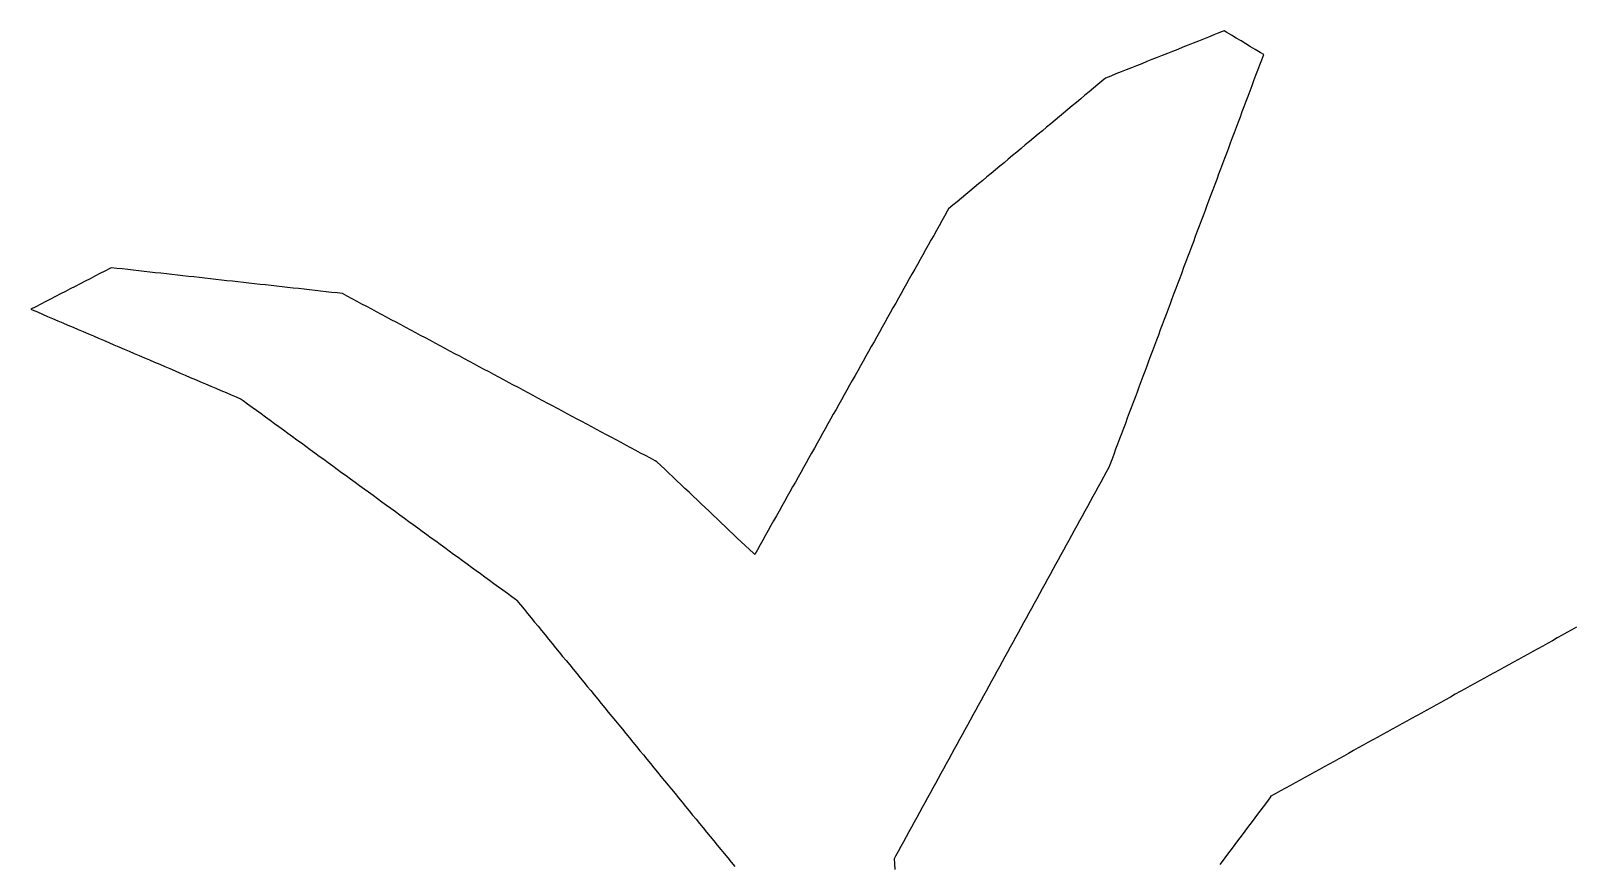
# Model space of a CAD drawing. Header units: millimetres. Extents: x 230 to 3347, y 514 to 5196.
# Drawn here: x 1411.2 to 1689.9, y 5046.1 to 5196.4 of the extents above; entities that cross this region are included whole.
import ezdxf

# ---------------------------------------------------------------- set-up
doc = ezdxf.new("R2010")
doc.units = ezdxf.units.MM
doc.layers.add('ALL_ISLANDS', color=7, linetype='Continuous')
doc.layers.add('OUTLINE_ISLAND_01', color=7, linetype='Continuous')

msp = doc.modelspace()

# ---------------------------------------------------------------- linework, layer by layer
at = {"layer": 'ALL_ISLANDS'}
for points in [[(1567.1358, 5045.132), (1567.0722, 5046.1299), (1567.0087, 5047.1279), (1567.2528, 5047.5733), (1567.7334, 5048.4502), (1568.2141, 5049.3271), (1568.6948, 5050.204), (1569.1754, 5051.0809), (1569.6561, 5051.9579), (1570.1367, 5052.8348), (1570.6174, 5053.7117), (1571.098, 5054.5886), (1571.5787, 5055.4655), (1572.0593, 5056.3424), (1572.54, 5057.2193), (1573.0206, 5058.0962), (1573.5013, 5058.9731), (1573.9819, 5059.8501), (1574.4626, 5060.727), (1574.9432, 5061.6039), (1575.4239, 5062.4808), (1575.9045, 5063.3577), (1576.3852, 5064.2346), (1576.8659, 5065.1115), (1577.3465, 5065.9884), (1577.8272, 5066.8653), (1578.3078, 5067.7423), (1578.7885, 5068.6192), (1579.2691, 5069.4961), (1579.7498, 5070.373), (1580.2304, 5071.2499), (1580.7111, 5072.1268), (1581.1917, 5073.0037), (1581.6724, 5073.8806), (1582.153, 5074.7575), (1582.6337, 5075.6345), (1583.1143, 5076.5114), (1583.595, 5077.3883), (1584.0756, 5078.2652), (1584.5563, 5079.1421), (1585.037, 5080.019), (1585.5176, 5080.8959), (1585.9983, 5081.7728), (1586.4789, 5082.6497), (1586.9596, 5083.5267), (1587.4402, 5084.4036), (1587.9209, 5085.2805), (1588.4015, 5086.1574), (1588.8822, 5087.0343), (1589.3628, 5087.9112), (1589.8435, 5088.7881), (1590.3241, 5089.665), (1590.8048, 5090.5419), (1591.2854, 5091.4189), (1591.7661, 5092.2958), (1592.2467, 5093.1727), (1592.7274, 5094.0496), (1593.2081, 5094.9265), (1593.6887, 5095.8034), (1594.1694, 5096.6803), (1594.65, 5097.5572), (1595.1307, 5098.4341), (1595.6113, 5099.311), (1596.092, 5100.188), (1596.5726, 5101.0649), (1597.0533, 5101.9418), (1597.5339, 5102.8187), (1598.0146, 5103.6956), (1598.4952, 5104.5725), (1598.9759, 5105.4494), (1599.4565, 5106.3263), (1599.9372, 5107.2032), (1600.4178, 5108.0802), (1600.8985, 5108.9571), (1601.3792, 5109.834), (1601.8598, 5110.7109), (1602.3405, 5111.5878), (1602.8211, 5112.4647), (1603.3018, 5113.3416), (1603.7824, 5114.2185), (1604.2631, 5115.0954), (1604.7437, 5115.9724), (1605.2244, 5116.8493), (1605.705, 5117.7262), (1605.8798, 5118.1931), (1606.2304, 5119.1296), (1606.581, 5120.0662), (1606.9315, 5121.0027), (1607.2821, 5121.9392), (1607.6327, 5122.8758), (1607.9833, 5123.8123), (1608.3338, 5124.7488), (1608.6844, 5125.6854), (1609.035, 5126.6219), (1609.3856, 5127.5584), (1609.7362, 5128.495), (1610.0867, 5129.4315), (1610.4373, 5130.368), (1610.7879, 5131.3046), (1611.1385, 5132.2411), (1611.489, 5133.1776), (1611.8396, 5134.1142), (1612.1902, 5135.0507), (1612.5408, 5135.9873), (1612.8913, 5136.9238), (1613.2419, 5137.8603), (1613.5925, 5138.7969), (1613.9431, 5139.7334), (1614.2936, 5140.6699), (1614.6442, 5141.6065), (1614.9948, 5142.543), (1615.3454, 5143.4795), (1615.6959, 5144.4161), (1616.0465, 5145.3526), (1616.3971, 5146.2891), (1616.7477, 5147.2257), (1617.0983, 5148.1622), (1617.4488, 5149.0987), (1617.7994, 5150.0353), (1618.15, 5150.9718), (1618.5006, 5151.9083), (1618.8511, 5152.8449), (1619.2017, 5153.7814), (1619.5523, 5154.7179), (1619.9029, 5155.6545), (1620.2534, 5156.591), (1620.604, 5157.5275), (1620.9546, 5158.4641), (1621.3052, 5159.4006), (1621.6557, 5160.3371), (1622.0063, 5161.2737), (1622.3569, 5162.2102), (1622.7075, 5163.1467), (1623.0581, 5164.0833), (1623.4086, 5165.0198), (1623.7592, 5165.9563), (1624.1098, 5166.8929), (1624.4604, 5167.8294), (1624.8109, 5168.7659), (1625.1615, 5169.7025), (1625.5121, 5170.639), (1625.8627, 5171.5755), (1626.2132, 5172.5121), (1626.5638, 5173.4486), (1626.9144, 5174.3852), (1627.265, 5175.3217), (1627.6155, 5176.2582), (1627.9661, 5177.1948), (1628.3167, 5178.1313), (1628.6673, 5179.0678), (1629.0178, 5180.0044), (1629.3684, 5180.9409), (1629.719, 5181.8774), (1630.0696, 5182.814), (1630.4202, 5183.7505), (1630.7707, 5184.687), (1631.1213, 5185.6236), (1631.4719, 5186.5601), (1631.8225, 5187.4966), (1632.173, 5188.4332), (1632.5236, 5189.3697), (1632.8742, 5190.3062), (1633.2248, 5191.2428), (1633.5753, 5192.1793), (1632.9262, 5192.5668), (1632.0675, 5193.0793), (1631.2089, 5193.5918), (1630.3502, 5194.1043), (1629.4915, 5194.6168), (1628.6328, 5195.1294), (1627.7741, 5195.6419), (1626.9155, 5196.1544), (1626.4383, 5196.4392), (1625.5093, 5196.0691), (1624.5803, 5195.6989), (1623.6514, 5195.3288), (1622.7224, 5194.9587), (1621.7934, 5194.5885), (1620.8644, 5194.2184), (1619.9354, 5193.8483), (1619.0065, 5193.4781), (1618.0775, 5193.108), (1617.1485, 5192.7379), (1616.2195, 5192.3677), (1615.2905, 5191.9976), (1614.3616, 5191.6275), (1613.4326, 5191.2573), (1612.5036, 5190.8872), (1611.5746, 5190.5171), (1610.6457, 5190.1469), (1609.7167, 5189.7768), (1608.7877, 5189.4067), (1607.8587, 5189.0365), (1606.9297, 5188.6664), (1606.0008, 5188.2963), (1605.0718, 5187.9261), (1604.414, 5187.378), (1603.6458, 5186.7379), (1602.8775, 5186.0977), (1602.1093, 5185.4576), (1601.341, 5184.8174), (1600.5728, 5184.1772), (1599.8046, 5183.5371), (1599.0363, 5182.8969), (1598.2681, 5182.2568), (1597.4998, 5181.6166), (1596.7316, 5180.9764), (1595.9633, 5180.3363), (1595.1951, 5179.6961), (1594.4269, 5179.056), (1593.6586, 5178.4158), (1592.8904, 5177.7757), (1592.1221, 5177.1355), (1591.3539, 5176.4953), (1590.5856, 5175.8552), (1589.8174, 5175.215), (1589.0492, 5174.5749), (1588.2809, 5173.9347), (1587.5127, 5173.2945), (1586.7444, 5172.6544), (1585.9762, 5172.0142), (1585.2079, 5171.3741), (1584.4397, 5170.7339), (1583.6715, 5170.0937), (1582.9032, 5169.4536), (1582.135, 5168.8134), (1581.3667, 5168.1733), (1580.5985, 5167.5331), (1579.8302, 5166.893), (1579.062, 5166.2528), (1578.2938, 5165.6126), (1577.5255, 5164.9725), (1576.7573, 5164.3323), (1576.506, 5163.8843), (1576.0169, 5163.0121), (1575.5277, 5162.1399), (1575.0386, 5161.2677), (1574.5494, 5160.3955), (1574.0603, 5159.5233), (1573.5711, 5158.6511), (1573.082, 5157.7789), (1572.5928, 5156.9067), (1572.1037, 5156.0345), (1571.6145, 5155.1623), (1571.1254, 5154.2901), (1570.6362, 5153.4179), (1570.1471, 5152.5457), (1569.6579, 5151.6735), (1569.1688, 5150.8013), (1568.6797, 5149.9291), (1568.1905, 5149.0569), (1567.7014, 5148.1847), (1567.2122, 5147.3125), (1566.7231, 5146.4403), (1566.2339, 5145.5681), (1565.7448, 5144.6959), (1565.2556, 5143.8237), (1564.7665, 5142.9515), (1564.2773, 5142.0793), (1563.7882, 5141.2071), (1563.299, 5140.3349), (1562.8099, 5139.4627), (1562.3207, 5138.5905), (1561.8316, 5137.7183), (1561.3424, 5136.8461), (1560.8533, 5135.9738), (1560.3641, 5135.1016), (1559.875, 5134.2294), (1559.3859, 5133.3572), (1558.8967, 5132.485), (1558.4076, 5131.6128), (1557.9184, 5130.7406), (1557.4293, 5129.8684), (1556.9401, 5128.9962), (1556.451, 5128.124), (1555.9618, 5127.2518), (1555.4727, 5126.3796), (1554.9835, 5125.5074), (1554.4944, 5124.6352), (1554.0052, 5123.763), (1553.5161, 5122.8908), (1553.0269, 5122.0186), (1552.5378, 5121.1464), (1552.0486, 5120.2742), (1551.5595, 5119.402), (1551.0703, 5118.5298), (1550.5812, 5117.6576), (1550.0921, 5116.7854), (1549.6029, 5115.9132), (1549.1138, 5115.041), (1548.6246, 5114.1688), (1548.1355, 5113.2966), (1547.6463, 5112.4244), (1547.1572, 5111.5522), (1546.668, 5110.68), (1546.1789, 5109.8078), (1545.6897, 5108.9356), (1545.2006, 5108.0634), (1544.7114, 5107.1912), (1544.2223, 5106.319), (1543.7331, 5105.4468), (1543.244, 5104.5746), (1542.7548, 5103.7024), (1542.2657, 5102.8302), (1541.7765, 5101.958), (1541.541, 5102.1816), (1540.8158, 5102.87), (1540.0905, 5103.5585), (1539.3653, 5104.247), (1538.64, 5104.9355), (1537.9148, 5105.624), (1537.1895, 5106.3125), (1536.4643, 5107.0009), (1535.739, 5107.6894), (1535.0138, 5108.3779), (1534.2885, 5109.0664), (1533.5633, 5109.7549), (1532.838, 5110.4434), (1532.1128, 5111.1318), (1531.3875, 5111.8203), (1530.6622, 5112.5088), (1529.937, 5113.1973), (1529.2117, 5113.8858), (1528.4865, 5114.5742), (1527.7612, 5115.2627), (1527.036, 5115.9512), (1526.3107, 5116.6397), (1525.5855, 5117.3282), (1524.8602, 5118.0167), (1524.135, 5118.7051), (1523.8532, 5118.8559), (1522.9714, 5119.3276), (1522.0897, 5119.7993), (1521.2079, 5120.2711), (1520.3262, 5120.7428), (1519.4444, 5121.2145), (1518.5627, 5121.6862), (1517.6809, 5122.1579), (1516.7992, 5122.6297), (1515.9174, 5123.1014), (1515.0357, 5123.5731), (1514.1539, 5124.0448), (1513.2722, 5124.5165), (1512.3904, 5124.9883), (1511.5087, 5125.46), (1510.6269, 5125.9317), (1509.7452, 5126.4034), (1508.8634, 5126.8751), (1507.9817, 5127.3469), (1507.0999, 5127.8186), (1506.2182, 5128.2903), (1505.3364, 5128.762), (1504.4547, 5129.2337), (1503.573, 5129.7055), (1502.6912, 5130.1772), (1501.8095, 5130.6489), (1500.9277, 5131.1206), (1500.046, 5131.5923), (1499.1642, 5132.0641), (1498.2825, 5132.5358), (1497.4007, 5133.0075), (1496.519, 5133.4792), (1495.6372, 5133.9509), (1494.7555, 5134.4227), (1493.8737, 5134.8944), (1492.992, 5135.3661), (1492.1102, 5135.8378), (1491.2285, 5136.3095), (1490.3467, 5136.7813), (1489.465, 5137.253), (1488.5832, 5137.7247), (1487.7015, 5138.1964), (1486.8197, 5138.6681), (1485.938, 5139.1399), (1485.0562, 5139.6116), (1484.1745, 5140.0833), (1483.2927, 5140.555), (1482.411, 5141.0267), (1481.5292, 5141.4985), (1480.6475, 5141.9702), (1479.7657, 5142.4419), (1478.884, 5142.9136), (1478.0022, 5143.3853), (1477.1205, 5143.8571), (1476.2387, 5144.3288), (1475.357, 5144.8005), (1474.4753, 5145.2722), (1473.5935, 5145.7439), (1472.7118, 5146.2157), (1471.83, 5146.6874), (1470.9483, 5147.1591), (1470.0665, 5147.6308), (1469.1848, 5148.1025), (1468.303, 5148.5743), (1467.4213, 5149.046), (1466.4828, 5149.1507), (1465.489, 5149.2616), (1464.4952, 5149.3725), (1463.5013, 5149.4834), (1462.5075, 5149.5943), (1461.5137, 5149.7052), (1460.5198, 5149.8161), (1459.526, 5149.927), (1458.5322, 5150.038), (1457.5383, 5150.1489), (1456.5445, 5150.2598), (1455.5507, 5150.3707), (1454.5568, 5150.4816), (1453.563, 5150.5925), (1452.5692, 5150.7034), (1451.5753, 5150.8143), (1450.5815, 5150.9252), (1449.5877, 5151.0361), (1448.5939, 5151.147), (1447.6, 5151.2579), (1446.6062, 5151.3688), (1445.6124, 5151.4797), (1444.6185, 5151.5906), (1443.6247, 5151.7015), (1442.6309, 5151.8124), (1441.637, 5151.9233), (1440.6432, 5152.0343), (1439.6494, 5152.1452), (1438.6555, 5152.2561), (1437.6617, 5152.367), (1436.6679, 5152.4779), (1435.6741, 5152.5888), (1434.6802, 5152.6997), (1433.6864, 5152.8106), (1432.6926, 5152.9215), (1431.6987, 5153.0324), (1430.7049, 5153.1433), (1429.7111, 5153.2542), (1428.7172, 5153.3651), (1427.7234, 5153.476), (1426.7296, 5153.5869), (1425.7357, 5153.6978), (1425.4656, 5153.5583), (1424.5771, 5153.0995), (1423.6886, 5152.6406), (1422.8, 5152.1818), (1421.9115, 5151.7229), (1421.023, 5151.2641), (1420.1345, 5150.8052), (1419.246, 5150.3464), (1418.3575, 5149.8875), (1417.469, 5149.4287), (1416.5804, 5148.9698), (1415.6919, 5148.511), (1414.8034, 5148.0521), (1413.9149, 5147.5933), (1413.0264, 5147.1344), (1412.1379, 5146.6756), (1411.2494, 5146.2167), (1411.4955, 5146.1114), (1412.415, 5145.7182), (1413.3344, 5145.3249), (1414.2538, 5144.9317), (1415.1733, 5144.5384), (1416.0927, 5144.1452), (1417.0121, 5143.7519), (1417.9316, 5143.3587), (1418.851, 5142.9654), (1419.7704, 5142.5722), (1420.6899, 5142.1789), (1421.6093, 5141.7857), (1422.5287, 5141.3924), (1423.4482, 5140.9992), (1424.3676, 5140.6059), (1425.287, 5140.2127), (1426.2065, 5139.8194), (1427.1259, 5139.4262), (1428.0453, 5139.0329), (1428.9647, 5138.6397), (1429.8842, 5138.2464), (1430.8036, 5137.8532), (1431.723, 5137.4599), (1432.6425, 5137.0667), (1433.5619, 5136.6734), (1434.4813, 5136.2802), (1435.4008, 5135.8869), (1436.3202, 5135.4937), (1437.2396, 5135.1004), (1438.1591, 5134.7072), (1439.0785, 5134.3139), (1439.9979, 5133.9207), (1440.9174, 5133.5274), (1441.8368, 5133.1342), (1442.7562, 5132.7409), (1443.6757, 5132.3477), (1444.5951, 5131.9544), (1445.5145, 5131.5612), (1446.4339, 5131.1679), (1447.3534, 5130.7747), (1448.2728, 5130.3814), (1449.1922, 5129.9882), (1449.5228, 5129.7469), (1450.3306, 5129.1574), (1451.1383, 5128.5679), (1451.9461, 5127.9784), (1452.7538, 5127.3889), (1453.5616, 5126.7994), (1454.3694, 5126.2099), (1455.1771, 5125.6203), (1455.9849, 5125.0308), (1456.7926, 5124.4413), (1457.6004, 5123.8518), (1458.4082, 5123.2623), (1459.2159, 5122.6728), (1460.0237, 5122.0833), (1460.8314, 5121.4938), (1461.6392, 5120.9043), (1462.447, 5120.3147), (1463.2547, 5119.7252), (1464.0625, 5119.1357), (1464.8702, 5118.5462), (1465.678, 5117.9567), (1466.4858, 5117.3672), (1467.2935, 5116.7777), (1468.1013, 5116.1882), (1468.909, 5115.5987), (1469.7168, 5115.0091), (1470.5246, 5114.4196), (1471.3323, 5113.8301), (1472.1401, 5113.2406), (1472.9478, 5112.6511), (1473.7556, 5112.0616), (1474.5634, 5111.4721), (1475.3711, 5110.8826), (1476.1789, 5110.293), (1476.9866, 5109.7035), (1477.7944, 5109.114), (1478.6022, 5108.5245), (1479.4099, 5107.935), (1480.2177, 5107.3455), (1481.0254, 5106.756), (1481.8332, 5106.1665), (1482.641, 5105.577), (1483.4487, 5104.9874), (1484.2565, 5104.3979), (1485.0642, 5103.8084), (1485.872, 5103.2189), (1486.6798, 5102.6294), (1487.4875, 5102.0399), (1488.2953, 5101.4504), (1489.103, 5100.8609), (1489.9108, 5100.2713), (1490.7186, 5099.6818), (1491.5263, 5099.0923), (1492.3341, 5098.5028), (1493.1418, 5097.9133), (1493.9496, 5097.3238), (1494.7574, 5096.7343), (1495.5651, 5096.1448), (1496.3729, 5095.5553), (1497.1806, 5094.9657), (1497.9884, 5094.3762), (1498.7962, 5093.7867), (1498.9137, 5093.6431), (1499.5471, 5092.8693), (1500.1804, 5092.0955), (1500.8138, 5091.3216), (1501.4472, 5090.5478), (1502.0806, 5089.774), (1502.714, 5089.0001), (1503.3474, 5088.2263), (1503.9808, 5087.4525), (1504.6142, 5086.6786), (1505.2475, 5085.9048), (1505.8809, 5085.131), (1506.5143, 5084.3571), (1507.1477, 5083.5833), (1507.7811, 5082.8095), (1508.4145, 5082.0356), (1509.0479, 5081.2618), (1509.6813, 5080.4879), (1510.3146, 5079.7141), (1510.948, 5078.9403), (1511.5814, 5078.1664), (1512.2148, 5077.3926), (1512.8482, 5076.6188), (1513.4816, 5075.8449), (1514.115, 5075.0711), (1514.7484, 5074.2973), (1515.3817, 5073.5234), (1516.0151, 5072.7496), (1516.6485, 5071.9758), (1517.2819, 5071.2019), (1517.9153, 5070.4281), (1518.5487, 5069.6543), (1519.1821, 5068.8804), (1519.8155, 5068.1066), (1520.4488, 5067.3328), (1521.0822, 5066.5589), (1521.7156, 5065.7851), (1522.349, 5065.0112), (1522.9824, 5064.2374), (1523.6158, 5063.4636), (1524.2492, 5062.6897), (1524.8825, 5061.9159), (1525.5159, 5061.1421), (1526.1493, 5060.3682), (1526.7827, 5059.5944), (1527.4161, 5058.8206), (1528.0495, 5058.0467), (1528.6829, 5057.2729), (1529.3163, 5056.4991), (1529.9496, 5055.7252), (1530.583, 5054.9514), (1531.2164, 5054.1776), (1531.8498, 5053.4037), (1532.4832, 5052.6299), (1533.1166, 5051.8561), (1533.75, 5051.0822), (1534.3834, 5050.3084), (1535.0167, 5049.5346), (1535.6501, 5048.7607), (1536.2835, 5047.9869), (1536.9169, 5047.213), (1537.5503, 5046.4392), (1538.1837, 5045.6654)], [(1690.0137, 5088.8295), (1689.1386, 5088.3455), (1688.2635, 5087.8616), (1687.3884, 5087.3776), (1686.5134, 5086.8936), (1685.6383, 5086.4096), (1684.7632, 5085.9256), (1683.8881, 5085.4416), (1683.0131, 5084.9576), (1682.138, 5084.4736), (1681.2629, 5083.9896), (1680.3879, 5083.5056), (1679.5128, 5083.0216), (1678.6377, 5082.5376), (1677.7626, 5082.0537), (1676.8876, 5081.5697), (1676.0125, 5081.0857), (1675.1374, 5080.6017), (1674.2623, 5080.1177), (1673.3873, 5079.6337), (1672.5122, 5079.1497), (1671.6371, 5078.6657), (1670.7621, 5078.1817), (1669.887, 5077.6977), (1669.0119, 5077.2137), (1668.1368, 5076.7298), (1667.2618, 5076.2458), (1666.3867, 5075.7618), (1665.5116, 5075.2778), (1664.6365, 5074.7938), (1663.7615, 5074.3098), (1662.8864, 5073.8258), (1662.0113, 5073.3418), (1661.1363, 5072.8578), (1660.2612, 5072.3738), (1659.3861, 5071.8898), (1658.511, 5071.4058), (1657.636, 5070.9219), (1656.7609, 5070.4379), (1655.8858, 5069.9539), (1655.0107, 5069.4699), (1654.1357, 5068.9859), (1653.2606, 5068.5019), (1652.3855, 5068.0179), (1651.5105, 5067.5339), (1650.6354, 5067.0499), (1649.7603, 5066.5659), (1648.8852, 5066.0819), (1648.0102, 5065.598), (1647.1351, 5065.114), (1646.26, 5064.63), (1645.3849, 5064.146), (1644.5099, 5063.662), (1643.6348, 5063.178), (1642.7597, 5062.694), (1641.8847, 5062.21), (1641.0096, 5061.726), (1640.1345, 5061.242), (1639.2594, 5060.758), (1638.3844, 5060.274), (1637.5093, 5059.7901), (1636.6342, 5059.3061), (1635.7591, 5058.8221), (1634.8841, 5058.3381), (1634.6626, 5058.0418), (1634.0639, 5057.2408), (1633.4651, 5056.4398), (1632.8664, 5055.6389), (1632.2677, 5054.8379), (1631.669, 5054.037), (1631.0703, 5053.236), (1630.4715, 5052.435), (1629.8728, 5051.6341), (1629.2741, 5050.8331), (1628.6754, 5050.0322), (1628.0767, 5049.2312), (1627.478, 5048.4302), (1626.8792, 5047.6293), (1626.2805, 5046.8283), (1625.6818, 5046.0274)]]:
    msp.add_lwpolyline(points, dxfattribs=at)
at = {"layer": 'OUTLINE_ISLAND_01'}
for points in [[(1567.1358, 5045.132), (1567.0722, 5046.1299), (1567.0087, 5047.1279), (1567.2528, 5047.5733), (1567.7334, 5048.4502), (1568.2141, 5049.3271), (1568.6948, 5050.204), (1569.1754, 5051.0809), (1569.6561, 5051.9579), (1570.1367, 5052.8348), (1570.6174, 5053.7117), (1571.098, 5054.5886), (1571.5787, 5055.4655), (1572.0593, 5056.3424), (1572.54, 5057.2193), (1573.0206, 5058.0962), (1573.5013, 5058.9731), (1573.9819, 5059.8501), (1574.4626, 5060.727), (1574.9432, 5061.6039), (1575.4239, 5062.4808), (1575.9045, 5063.3577), (1576.3852, 5064.2346), (1576.8659, 5065.1115), (1577.3465, 5065.9884), (1577.8272, 5066.8653), (1578.3078, 5067.7423), (1578.7885, 5068.6192), (1579.2691, 5069.4961), (1579.7498, 5070.373), (1580.2304, 5071.2499), (1580.7111, 5072.1268), (1581.1917, 5073.0037), (1581.6724, 5073.8806), (1582.153, 5074.7575), (1582.6337, 5075.6345), (1583.1143, 5076.5114), (1583.595, 5077.3883), (1584.0756, 5078.2652), (1584.5563, 5079.1421), (1585.037, 5080.019), (1585.5176, 5080.8959), (1585.9983, 5081.7728), (1586.4789, 5082.6497), (1586.9596, 5083.5267), (1587.4402, 5084.4036), (1587.9209, 5085.2805), (1588.4015, 5086.1574), (1588.8822, 5087.0343), (1589.3628, 5087.9112), (1589.8435, 5088.7881), (1590.3241, 5089.665), (1590.8048, 5090.5419), (1591.2854, 5091.4189), (1591.7661, 5092.2958), (1592.2467, 5093.1727), (1592.7274, 5094.0496), (1593.2081, 5094.9265), (1593.6887, 5095.8034), (1594.1694, 5096.6803), (1594.65, 5097.5572), (1595.1307, 5098.4341), (1595.6113, 5099.311), (1596.092, 5100.188), (1596.5726, 5101.0649), (1597.0533, 5101.9418), (1597.5339, 5102.8187), (1598.0146, 5103.6956), (1598.4952, 5104.5725), (1598.9759, 5105.4494), (1599.4565, 5106.3263), (1599.9372, 5107.2032), (1600.4178, 5108.0802), (1600.8985, 5108.9571), (1601.3792, 5109.834), (1601.8598, 5110.7109), (1602.3405, 5111.5878), (1602.8211, 5112.4647), (1603.3018, 5113.3416), (1603.7824, 5114.2185), (1604.2631, 5115.0954), (1604.7437, 5115.9724), (1605.2244, 5116.8493), (1605.705, 5117.7262), (1605.8798, 5118.1931), (1606.2304, 5119.1296), (1606.581, 5120.0662), (1606.9315, 5121.0027), (1607.2821, 5121.9392), (1607.6327, 5122.8758), (1607.9833, 5123.8123), (1608.3338, 5124.7488), (1608.6844, 5125.6854), (1609.035, 5126.6219), (1609.3856, 5127.5584), (1609.7362, 5128.495), (1610.0867, 5129.4315), (1610.4373, 5130.368), (1610.7879, 5131.3046), (1611.1385, 5132.2411), (1611.489, 5133.1776), (1611.8396, 5134.1142), (1612.1902, 5135.0507), (1612.5408, 5135.9873), (1612.8913, 5136.9238), (1613.2419, 5137.8603), (1613.5925, 5138.7969), (1613.9431, 5139.7334), (1614.2936, 5140.6699), (1614.6442, 5141.6065), (1614.9948, 5142.543), (1615.3454, 5143.4795), (1615.6959, 5144.4161), (1616.0465, 5145.3526), (1616.3971, 5146.2891), (1616.7477, 5147.2257), (1617.0983, 5148.1622), (1617.4488, 5149.0987), (1617.7994, 5150.0353), (1618.15, 5150.9718), (1618.5006, 5151.9083), (1618.8511, 5152.8449), (1619.2017, 5153.7814), (1619.5523, 5154.7179), (1619.9029, 5155.6545), (1620.2534, 5156.591), (1620.604, 5157.5275), (1620.9546, 5158.4641), (1621.3052, 5159.4006), (1621.6557, 5160.3371), (1622.0063, 5161.2737), (1622.3569, 5162.2102), (1622.7075, 5163.1467), (1623.0581, 5164.0833), (1623.4086, 5165.0198), (1623.7592, 5165.9563), (1624.1098, 5166.8929), (1624.4604, 5167.8294), (1624.8109, 5168.7659), (1625.1615, 5169.7025), (1625.5121, 5170.639), (1625.8627, 5171.5755), (1626.2132, 5172.5121), (1626.5638, 5173.4486), (1626.9144, 5174.3852), (1627.265, 5175.3217), (1627.6155, 5176.2582), (1627.9661, 5177.1948), (1628.3167, 5178.1313), (1628.6673, 5179.0678), (1629.0178, 5180.0044), (1629.3684, 5180.9409), (1629.719, 5181.8774), (1630.0696, 5182.814), (1630.4202, 5183.7505), (1630.7707, 5184.687), (1631.1213, 5185.6236), (1631.4719, 5186.5601), (1631.8225, 5187.4966), (1632.173, 5188.4332), (1632.5236, 5189.3697), (1632.8742, 5190.3062), (1633.2248, 5191.2428), (1633.5753, 5192.1793), (1632.9262, 5192.5668), (1632.0675, 5193.0793), (1631.2089, 5193.5918), (1630.3502, 5194.1043), (1629.4915, 5194.6168), (1628.6328, 5195.1294), (1627.7741, 5195.6419), (1626.9155, 5196.1544), (1626.4383, 5196.4392), (1625.5093, 5196.0691), (1624.5803, 5195.6989), (1623.6514, 5195.3288), (1622.7224, 5194.9587), (1621.7934, 5194.5885), (1620.8644, 5194.2184), (1619.9354, 5193.8483), (1619.0065, 5193.4781), (1618.0775, 5193.108), (1617.1485, 5192.7379), (1616.2195, 5192.3677), (1615.2905, 5191.9976), (1614.3616, 5191.6275), (1613.4326, 5191.2573), (1612.5036, 5190.8872), (1611.5746, 5190.5171), (1610.6457, 5190.1469), (1609.7167, 5189.7768), (1608.7877, 5189.4067), (1607.8587, 5189.0365), (1606.9297, 5188.6664), (1606.0008, 5188.2963), (1605.0718, 5187.9261), (1604.414, 5187.378), (1603.6458, 5186.7379), (1602.8775, 5186.0977), (1602.1093, 5185.4576), (1601.341, 5184.8174), (1600.5728, 5184.1772), (1599.8046, 5183.5371), (1599.0363, 5182.8969), (1598.2681, 5182.2568), (1597.4998, 5181.6166), (1596.7316, 5180.9764), (1595.9633, 5180.3363), (1595.1951, 5179.6961), (1594.4269, 5179.056), (1593.6586, 5178.4158), (1592.8904, 5177.7757), (1592.1221, 5177.1355), (1591.3539, 5176.4953), (1590.5856, 5175.8552), (1589.8174, 5175.215), (1589.0492, 5174.5749), (1588.2809, 5173.9347), (1587.5127, 5173.2945), (1586.7444, 5172.6544), (1585.9762, 5172.0142), (1585.2079, 5171.3741), (1584.4397, 5170.7339), (1583.6715, 5170.0937), (1582.9032, 5169.4536), (1582.135, 5168.8134), (1581.3667, 5168.1733), (1580.5985, 5167.5331), (1579.8302, 5166.893), (1579.062, 5166.2528), (1578.2938, 5165.6126), (1577.5255, 5164.9725), (1576.7573, 5164.3323), (1576.506, 5163.8843), (1576.0169, 5163.0121), (1575.5277, 5162.1399), (1575.0386, 5161.2677), (1574.5494, 5160.3955), (1574.0603, 5159.5233), (1573.5711, 5158.6511), (1573.082, 5157.7789), (1572.5928, 5156.9067), (1572.1037, 5156.0345), (1571.6145, 5155.1623), (1571.1254, 5154.2901), (1570.6362, 5153.4179), (1570.1471, 5152.5457), (1569.6579, 5151.6735), (1569.1688, 5150.8013), (1568.6797, 5149.9291), (1568.1905, 5149.0569), (1567.7014, 5148.1847), (1567.2122, 5147.3125), (1566.7231, 5146.4403), (1566.2339, 5145.5681), (1565.7448, 5144.6959), (1565.2556, 5143.8237), (1564.7665, 5142.9515), (1564.2773, 5142.0793), (1563.7882, 5141.2071), (1563.299, 5140.3349), (1562.8099, 5139.4627), (1562.3207, 5138.5905), (1561.8316, 5137.7183), (1561.3424, 5136.8461), (1560.8533, 5135.9738), (1560.3641, 5135.1016), (1559.875, 5134.2294), (1559.3859, 5133.3572), (1558.8967, 5132.485), (1558.4076, 5131.6128), (1557.9184, 5130.7406), (1557.4293, 5129.8684), (1556.9401, 5128.9962), (1556.451, 5128.124), (1555.9618, 5127.2518), (1555.4727, 5126.3796), (1554.9835, 5125.5074), (1554.4944, 5124.6352), (1554.0052, 5123.763), (1553.5161, 5122.8908), (1553.0269, 5122.0186), (1552.5378, 5121.1464), (1552.0486, 5120.2742), (1551.5595, 5119.402), (1551.0703, 5118.5298), (1550.5812, 5117.6576), (1550.0921, 5116.7854), (1549.6029, 5115.9132), (1549.1138, 5115.041), (1548.6246, 5114.1688), (1548.1355, 5113.2966), (1547.6463, 5112.4244), (1547.1572, 5111.5522), (1546.668, 5110.68), (1546.1789, 5109.8078), (1545.6897, 5108.9356), (1545.2006, 5108.0634), (1544.7114, 5107.1912), (1544.2223, 5106.319), (1543.7331, 5105.4468), (1543.244, 5104.5746), (1542.7548, 5103.7024), (1542.2657, 5102.8302), (1541.7765, 5101.958), (1541.541, 5102.1816), (1540.8158, 5102.87), (1540.0905, 5103.5585), (1539.3653, 5104.247), (1538.64, 5104.9355), (1537.9148, 5105.624), (1537.1895, 5106.3125), (1536.4643, 5107.0009), (1535.739, 5107.6894), (1535.0138, 5108.3779), (1534.2885, 5109.0664), (1533.5633, 5109.7549), (1532.838, 5110.4434), (1532.1128, 5111.1318), (1531.3875, 5111.8203), (1530.6622, 5112.5088), (1529.937, 5113.1973), (1529.2117, 5113.8858), (1528.4865, 5114.5742), (1527.7612, 5115.2627), (1527.036, 5115.9512), (1526.3107, 5116.6397), (1525.5855, 5117.3282), (1524.8602, 5118.0167), (1524.135, 5118.7051), (1523.8532, 5118.8559), (1522.9714, 5119.3276), (1522.0897, 5119.7993), (1521.2079, 5120.2711), (1520.3262, 5120.7428), (1519.4444, 5121.2145), (1518.5627, 5121.6862), (1517.6809, 5122.1579), (1516.7992, 5122.6297), (1515.9174, 5123.1014), (1515.0357, 5123.5731), (1514.1539, 5124.0448), (1513.2722, 5124.5165), (1512.3904, 5124.9883), (1511.5087, 5125.46), (1510.6269, 5125.9317), (1509.7452, 5126.4034), (1508.8634, 5126.8751), (1507.9817, 5127.3469), (1507.0999, 5127.8186), (1506.2182, 5128.2903), (1505.3364, 5128.762), (1504.4547, 5129.2337), (1503.573, 5129.7055), (1502.6912, 5130.1772), (1501.8095, 5130.6489), (1500.9277, 5131.1206), (1500.046, 5131.5923), (1499.1642, 5132.0641), (1498.2825, 5132.5358), (1497.4007, 5133.0075), (1496.519, 5133.4792), (1495.6372, 5133.9509), (1494.7555, 5134.4227), (1493.8737, 5134.8944), (1492.992, 5135.3661), (1492.1102, 5135.8378), (1491.2285, 5136.3095), (1490.3467, 5136.7813), (1489.465, 5137.253), (1488.5832, 5137.7247), (1487.7015, 5138.1964), (1486.8197, 5138.6681), (1485.938, 5139.1399), (1485.0562, 5139.6116), (1484.1745, 5140.0833), (1483.2927, 5140.555), (1482.411, 5141.0267), (1481.5292, 5141.4985), (1480.6475, 5141.9702), (1479.7657, 5142.4419), (1478.884, 5142.9136), (1478.0022, 5143.3853), (1477.1205, 5143.8571), (1476.2387, 5144.3288), (1475.357, 5144.8005), (1474.4753, 5145.2722), (1473.5935, 5145.7439), (1472.7118, 5146.2157), (1471.83, 5146.6874), (1470.9483, 5147.1591), (1470.0665, 5147.6308), (1469.1848, 5148.1025), (1468.303, 5148.5743), (1467.4213, 5149.046), (1466.4828, 5149.1507), (1465.489, 5149.2616), (1464.4952, 5149.3725), (1463.5013, 5149.4834), (1462.5075, 5149.5943), (1461.5137, 5149.7052), (1460.5198, 5149.8161), (1459.526, 5149.927), (1458.5322, 5150.038), (1457.5383, 5150.1489), (1456.5445, 5150.2598), (1455.5507, 5150.3707), (1454.5568, 5150.4816), (1453.563, 5150.5925), (1452.5692, 5150.7034), (1451.5753, 5150.8143), (1450.5815, 5150.9252), (1449.5877, 5151.0361), (1448.5939, 5151.147), (1447.6, 5151.2579), (1446.6062, 5151.3688), (1445.6124, 5151.4797), (1444.6185, 5151.5906), (1443.6247, 5151.7015), (1442.6309, 5151.8124), (1441.637, 5151.9233), (1440.6432, 5152.0343), (1439.6494, 5152.1452), (1438.6555, 5152.2561), (1437.6617, 5152.367), (1436.6679, 5152.4779), (1435.6741, 5152.5888), (1434.6802, 5152.6997), (1433.6864, 5152.8106), (1432.6926, 5152.9215), (1431.6987, 5153.0324), (1430.7049, 5153.1433), (1429.7111, 5153.2542), (1428.7172, 5153.3651), (1427.7234, 5153.476), (1426.7296, 5153.5869), (1425.7357, 5153.6978), (1425.4656, 5153.5583), (1424.5771, 5153.0995), (1423.6886, 5152.6406), (1422.8, 5152.1818), (1421.9115, 5151.7229), (1421.023, 5151.2641), (1420.1345, 5150.8052), (1419.246, 5150.3464), (1418.3575, 5149.8875), (1417.469, 5149.4287), (1416.5804, 5148.9698), (1415.6919, 5148.511), (1414.8034, 5148.0521), (1413.9149, 5147.5933), (1413.0264, 5147.1344), (1412.1379, 5146.6756), (1411.2494, 5146.2167), (1411.4955, 5146.1114), (1412.415, 5145.7182), (1413.3344, 5145.3249), (1414.2538, 5144.9317), (1415.1733, 5144.5384), (1416.0927, 5144.1452), (1417.0121, 5143.7519), (1417.9316, 5143.3587), (1418.851, 5142.9654), (1419.7704, 5142.5722), (1420.6899, 5142.1789), (1421.6093, 5141.7857), (1422.5287, 5141.3924), (1423.4482, 5140.9992), (1424.3676, 5140.6059), (1425.287, 5140.2127), (1426.2065, 5139.8194), (1427.1259, 5139.4262), (1428.0453, 5139.0329), (1428.9647, 5138.6397), (1429.8842, 5138.2464), (1430.8036, 5137.8532), (1431.723, 5137.4599), (1432.6425, 5137.0667), (1433.5619, 5136.6734), (1434.4813, 5136.2802), (1435.4008, 5135.8869), (1436.3202, 5135.4937), (1437.2396, 5135.1004), (1438.1591, 5134.7072), (1439.0785, 5134.3139), (1439.9979, 5133.9207), (1440.9174, 5133.5274), (1441.8368, 5133.1342), (1442.7562, 5132.7409), (1443.6757, 5132.3477), (1444.5951, 5131.9544), (1445.5145, 5131.5612), (1446.4339, 5131.1679), (1447.3534, 5130.7747), (1448.2728, 5130.3814), (1449.1922, 5129.9882), (1449.5228, 5129.7469), (1450.3306, 5129.1574), (1451.1383, 5128.5679), (1451.9461, 5127.9784), (1452.7538, 5127.3889), (1453.5616, 5126.7994), (1454.3694, 5126.2099), (1455.1771, 5125.6203), (1455.9849, 5125.0308), (1456.7926, 5124.4413), (1457.6004, 5123.8518), (1458.4082, 5123.2623), (1459.2159, 5122.6728), (1460.0237, 5122.0833), (1460.8314, 5121.4938), (1461.6392, 5120.9043), (1462.447, 5120.3147), (1463.2547, 5119.7252), (1464.0625, 5119.1357), (1464.8702, 5118.5462), (1465.678, 5117.9567), (1466.4858, 5117.3672), (1467.2935, 5116.7777), (1468.1013, 5116.1882), (1468.909, 5115.5987), (1469.7168, 5115.0091), (1470.5246, 5114.4196), (1471.3323, 5113.8301), (1472.1401, 5113.2406), (1472.9478, 5112.6511), (1473.7556, 5112.0616), (1474.5634, 5111.4721), (1475.3711, 5110.8826), (1476.1789, 5110.293), (1476.9866, 5109.7035), (1477.7944, 5109.114), (1478.6022, 5108.5245), (1479.4099, 5107.935), (1480.2177, 5107.3455), (1481.0254, 5106.756), (1481.8332, 5106.1665), (1482.641, 5105.577), (1483.4487, 5104.9874), (1484.2565, 5104.3979), (1485.0642, 5103.8084), (1485.872, 5103.2189), (1486.6798, 5102.6294), (1487.4875, 5102.0399), (1488.2953, 5101.4504), (1489.103, 5100.8609), (1489.9108, 5100.2713), (1490.7186, 5099.6818), (1491.5263, 5099.0923), (1492.3341, 5098.5028), (1493.1418, 5097.9133), (1493.9496, 5097.3238), (1494.7574, 5096.7343), (1495.5651, 5096.1448), (1496.3729, 5095.5553), (1497.1806, 5094.9657), (1497.9884, 5094.3762), (1498.7962, 5093.7867), (1498.9137, 5093.6431), (1499.5471, 5092.8693), (1500.1804, 5092.0955), (1500.8138, 5091.3216), (1501.4472, 5090.5478), (1502.0806, 5089.774), (1502.714, 5089.0001), (1503.3474, 5088.2263), (1503.9808, 5087.4525), (1504.6142, 5086.6786), (1505.2475, 5085.9048), (1505.8809, 5085.131), (1506.5143, 5084.3571), (1507.1477, 5083.5833), (1507.7811, 5082.8095), (1508.4145, 5082.0356), (1509.0479, 5081.2618), (1509.6813, 5080.4879), (1510.3146, 5079.7141), (1510.948, 5078.9403), (1511.5814, 5078.1664), (1512.2148, 5077.3926), (1512.8482, 5076.6188), (1513.4816, 5075.8449), (1514.115, 5075.0711), (1514.7484, 5074.2973), (1515.3817, 5073.5234), (1516.0151, 5072.7496), (1516.6485, 5071.9758), (1517.2819, 5071.2019), (1517.9153, 5070.4281), (1518.5487, 5069.6543), (1519.1821, 5068.8804), (1519.8155, 5068.1066), (1520.4488, 5067.3328), (1521.0822, 5066.5589), (1521.7156, 5065.7851), (1522.349, 5065.0112), (1522.9824, 5064.2374), (1523.6158, 5063.4636), (1524.2492, 5062.6897), (1524.8825, 5061.9159), (1525.5159, 5061.1421), (1526.1493, 5060.3682), (1526.7827, 5059.5944), (1527.4161, 5058.8206), (1528.0495, 5058.0467), (1528.6829, 5057.2729), (1529.3163, 5056.4991), (1529.9496, 5055.7252), (1530.583, 5054.9514), (1531.2164, 5054.1776), (1531.8498, 5053.4037), (1532.4832, 5052.6299), (1533.1166, 5051.8561), (1533.75, 5051.0822), (1534.3834, 5050.3084), (1535.0167, 5049.5346), (1535.6501, 5048.7607), (1536.2835, 5047.9869), (1536.9169, 5047.213), (1537.5503, 5046.4392), (1538.1837, 5045.6654)], [(1690.0137, 5088.8295), (1689.1386, 5088.3455), (1688.2635, 5087.8616), (1687.3884, 5087.3776), (1686.5134, 5086.8936), (1685.6383, 5086.4096), (1684.7632, 5085.9256), (1683.8881, 5085.4416), (1683.0131, 5084.9576), (1682.138, 5084.4736), (1681.2629, 5083.9896), (1680.3879, 5083.5056), (1679.5128, 5083.0216), (1678.6377, 5082.5376), (1677.7626, 5082.0537), (1676.8876, 5081.5697), (1676.0125, 5081.0857), (1675.1374, 5080.6017), (1674.2623, 5080.1177), (1673.3873, 5079.6337), (1672.5122, 5079.1497), (1671.6371, 5078.6657), (1670.7621, 5078.1817), (1669.887, 5077.6977), (1669.0119, 5077.2137), (1668.1368, 5076.7298), (1667.2618, 5076.2458), (1666.3867, 5075.7618), (1665.5116, 5075.2778), (1664.6365, 5074.7938), (1663.7615, 5074.3098), (1662.8864, 5073.8258), (1662.0113, 5073.3418), (1661.1363, 5072.8578), (1660.2612, 5072.3738), (1659.3861, 5071.8898), (1658.511, 5071.4058), (1657.636, 5070.9219), (1656.7609, 5070.4379), (1655.8858, 5069.9539), (1655.0107, 5069.4699), (1654.1357, 5068.9859), (1653.2606, 5068.5019), (1652.3855, 5068.0179), (1651.5105, 5067.5339), (1650.6354, 5067.0499), (1649.7603, 5066.5659), (1648.8852, 5066.0819), (1648.0102, 5065.598), (1647.1351, 5065.114), (1646.26, 5064.63), (1645.3849, 5064.146), (1644.5099, 5063.662), (1643.6348, 5063.178), (1642.7597, 5062.694), (1641.8847, 5062.21), (1641.0096, 5061.726), (1640.1345, 5061.242), (1639.2594, 5060.758), (1638.3844, 5060.274), (1637.5093, 5059.7901), (1636.6342, 5059.3061), (1635.7591, 5058.8221), (1634.8841, 5058.3381), (1634.6626, 5058.0418), (1634.0639, 5057.2408), (1633.4651, 5056.4398), (1632.8664, 5055.6389), (1632.2677, 5054.8379), (1631.669, 5054.037), (1631.0703, 5053.236), (1630.4715, 5052.435), (1629.8728, 5051.6341), (1629.2741, 5050.8331), (1628.6754, 5050.0322), (1628.0767, 5049.2312), (1627.478, 5048.4302), (1626.8792, 5047.6293), (1626.2805, 5046.8283), (1625.6818, 5046.0274)]]:
    msp.add_lwpolyline(points, dxfattribs=at)

doc.saveas('drawing.dxf')
